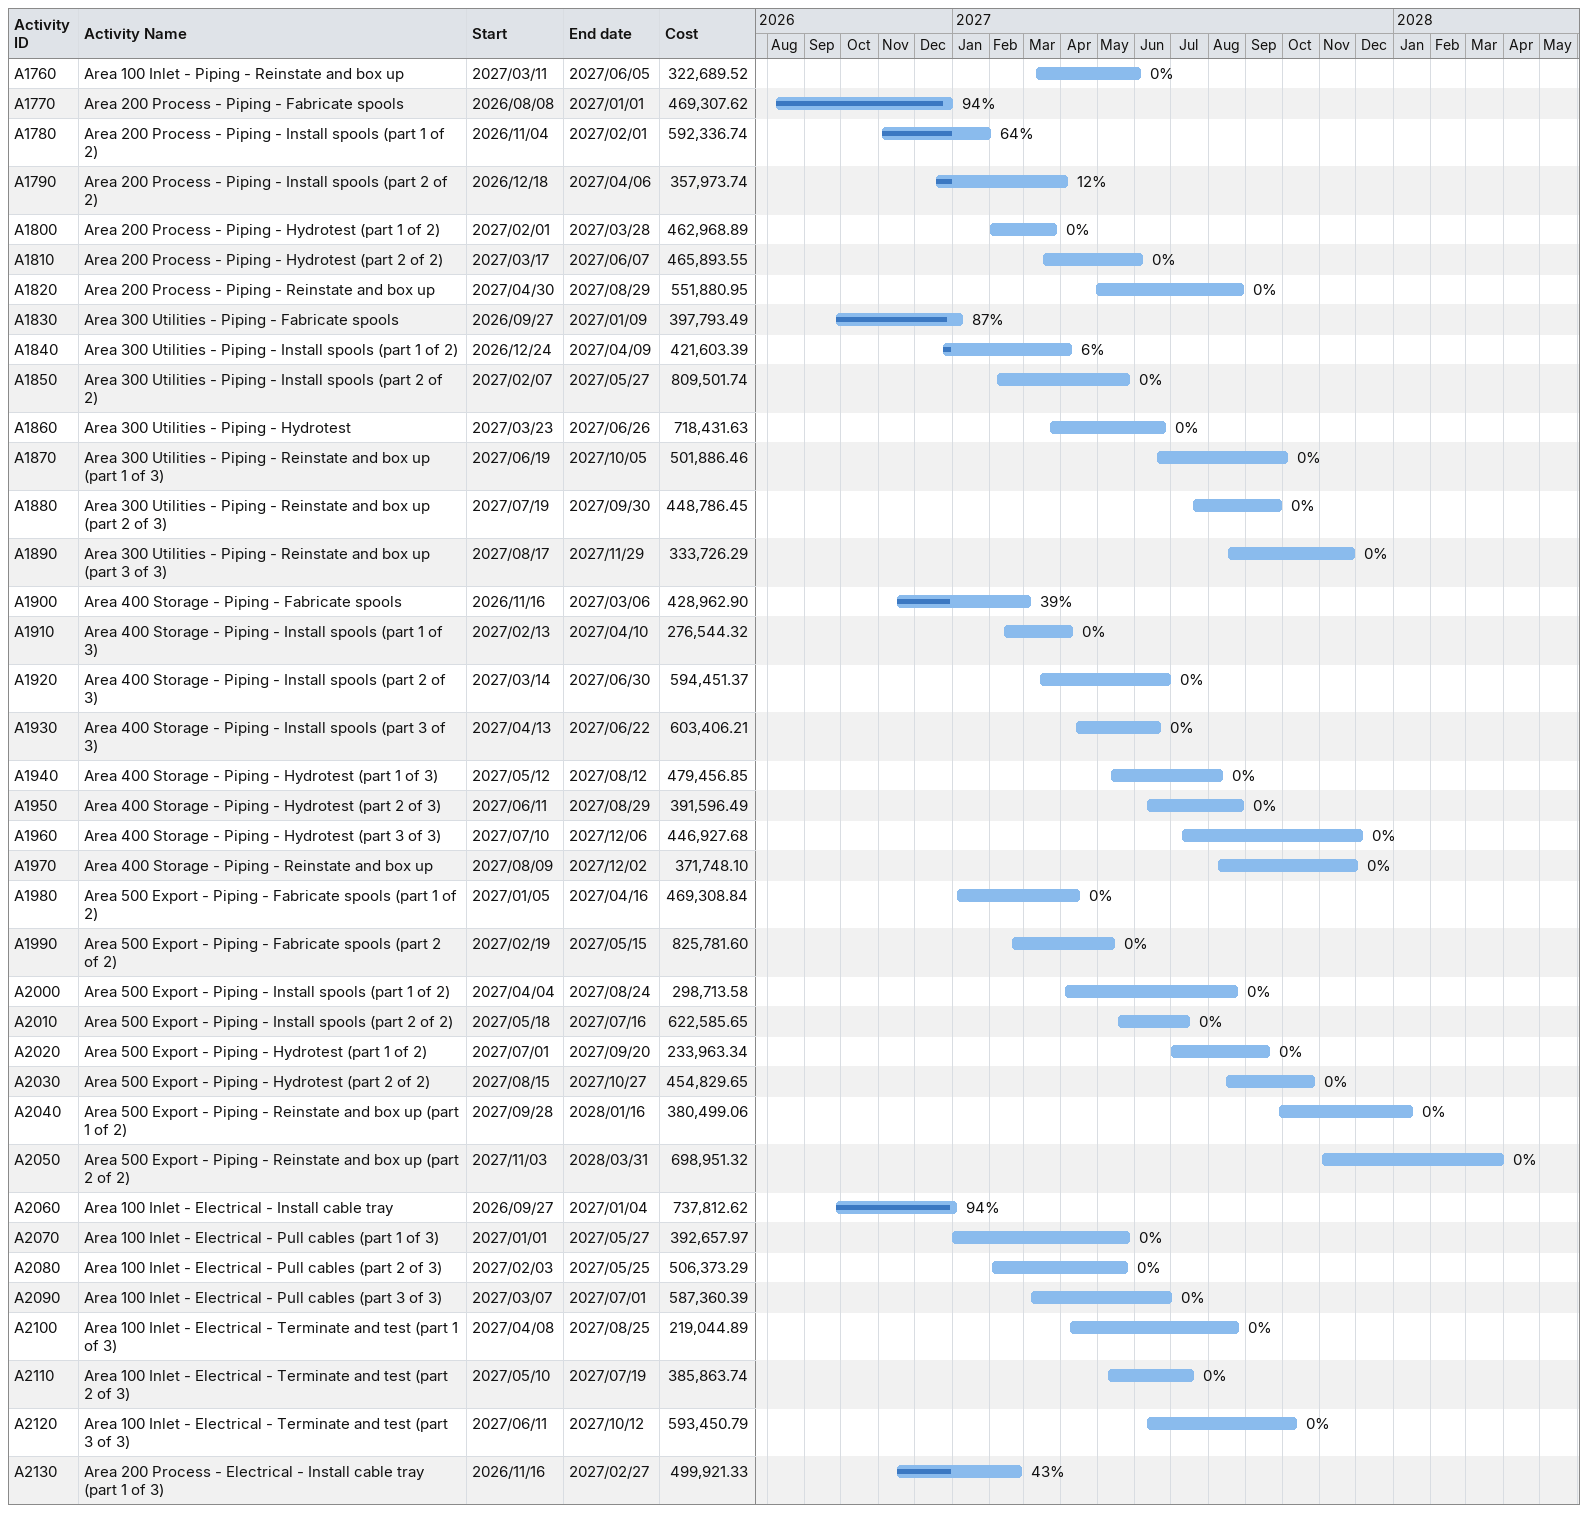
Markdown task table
| ID | Task | Start | Finish | % complete | Cost |
|---|---|---|---|---|---|
| A1760 | Area 100 Inlet - Piping - Reinstate and box up | 2027-03-11 | 2027-06-05 | 0 | 322689.52 |
| A1770 | Area 200 Process - Piping - Fabricate spools | 2026-08-08 | 2027-01-01 | 94 | 469307.62 |
| A1780 | Area 200 Process - Piping - Install spools (part 1 of 2) | 2026-11-04 | 2027-02-01 | 64 | 592336.74 |
| A1790 | Area 200 Process - Piping - Install spools (part 2 of 2) | 2026-12-18 | 2027-04-06 | 12 | 357973.74 |
| A1800 | Area 200 Process - Piping - Hydrotest (part 1 of 2) | 2027-02-01 | 2027-03-28 | 0 | 462968.89 |
| A1810 | Area 200 Process - Piping - Hydrotest (part 2 of 2) | 2027-03-17 | 2027-06-07 | 0 | 465893.55 |
| A1820 | Area 200 Process - Piping - Reinstate and box up | 2027-04-30 | 2027-08-29 | 0 | 551880.95 |
| A1830 | Area 300 Utilities - Piping - Fabricate spools | 2026-09-27 | 2027-01-09 | 87 | 397793.49 |
| A1840 | Area 300 Utilities - Piping - Install spools (part 1 of 2) | 2026-12-24 | 2027-04-09 | 6 | 421603.39 |
| A1850 | Area 300 Utilities - Piping - Install spools (part 2 of 2) | 2027-02-07 | 2027-05-27 | 0 | 809501.74 |
| A1860 | Area 300 Utilities - Piping - Hydrotest | 2027-03-23 | 2027-06-26 | 0 | 718431.63 |
| A1870 | Area 300 Utilities - Piping - Reinstate and box up (part 1 of 3) | 2027-06-19 | 2027-10-05 | 0 | 501886.46 |
| A1880 | Area 300 Utilities - Piping - Reinstate and box up (part 2 of 3) | 2027-07-19 | 2027-09-30 | 0 | 448786.45 |
| A1890 | Area 300 Utilities - Piping - Reinstate and box up (part 3 of 3) | 2027-08-17 | 2027-11-29 | 0 | 333726.29 |
| A1900 | Area 400 Storage - Piping - Fabricate spools | 2026-11-16 | 2027-03-06 | 39 | 428962.90 |
| A1910 | Area 400 Storage - Piping - Install spools (part 1 of 3) | 2027-02-13 | 2027-04-10 | 0 | 276544.32 |
| A1920 | Area 400 Storage - Piping - Install spools (part 2 of 3) | 2027-03-14 | 2027-06-30 | 0 | 594451.37 |
| A1930 | Area 400 Storage - Piping - Install spools (part 3 of 3) | 2027-04-13 | 2027-06-22 | 0 | 603406.21 |
| A1940 | Area 400 Storage - Piping - Hydrotest (part 1 of 3) | 2027-05-12 | 2027-08-12 | 0 | 479456.85 |
| A1950 | Area 400 Storage - Piping - Hydrotest (part 2 of 3) | 2027-06-11 | 2027-08-29 | 0 | 391596.49 |
| A1960 | Area 400 Storage - Piping - Hydrotest (part 3 of 3) | 2027-07-10 | 2027-12-06 | 0 | 446927.68 |
| A1970 | Area 400 Storage - Piping - Reinstate and box up | 2027-08-09 | 2027-12-02 | 0 | 371748.10 |
| A1980 | Area 500 Export - Piping - Fabricate spools (part 1 of 2) | 2027-01-05 | 2027-04-16 | 0 | 469308.84 |
| A1990 | Area 500 Export - Piping - Fabricate spools (part 2 of 2) | 2027-02-19 | 2027-05-15 | 0 | 825781.60 |
| A2000 | Area 500 Export - Piping - Install spools (part 1 of 2) | 2027-04-04 | 2027-08-24 | 0 | 298713.58 |
| A2010 | Area 500 Export - Piping - Install spools (part 2 of 2) | 2027-05-18 | 2027-07-16 | 0 | 622585.65 |
| A2020 | Area 500 Export - Piping - Hydrotest (part 1 of 2) | 2027-07-01 | 2027-09-20 | 0 | 233963.34 |
| A2030 | Area 500 Export - Piping - Hydrotest (part 2 of 2) | 2027-08-15 | 2027-10-27 | 0 | 454829.65 |
| A2040 | Area 500 Export - Piping - Reinstate and box up (part 1 of 2) | 2027-09-28 | 2028-01-16 | 0 | 380499.06 |
| A2050 | Area 500 Export - Piping - Reinstate and box up (part 2 of 2) | 2027-11-03 | 2028-03-31 | 0 | 698951.32 |
| A2060 | Area 100 Inlet - Electrical - Install cable tray | 2026-09-27 | 2027-01-04 | 94 | 737812.62 |
| A2070 | Area 100 Inlet - Electrical - Pull cables (part 1 of 3) | 2027-01-01 | 2027-05-27 | 0 | 392657.97 |
| A2080 | Area 100 Inlet - Electrical - Pull cables (part 2 of 3) | 2027-02-03 | 2027-05-25 | 0 | 506373.29 |
| A2090 | Area 100 Inlet - Electrical - Pull cables (part 3 of 3) | 2027-03-07 | 2027-07-01 | 0 | 587360.39 |
| A2100 | Area 100 Inlet - Electrical - Terminate and test (part 1 of 3) | 2027-04-08 | 2027-08-25 | 0 | 219044.89 |
| A2110 | Area 100 Inlet - Electrical - Terminate and test (part 2 of 3) | 2027-05-10 | 2027-07-19 | 0 | 385863.74 |
| A2120 | Area 100 Inlet - Electrical - Terminate and test (part 3 of 3) | 2027-06-11 | 2027-10-12 | 0 | 593450.79 |
| A2130 | Area 200 Process - Electrical - Install cable tray (part 1 of 3) | 2026-11-16 | 2027-02-27 | 43 | 499921.33 |
